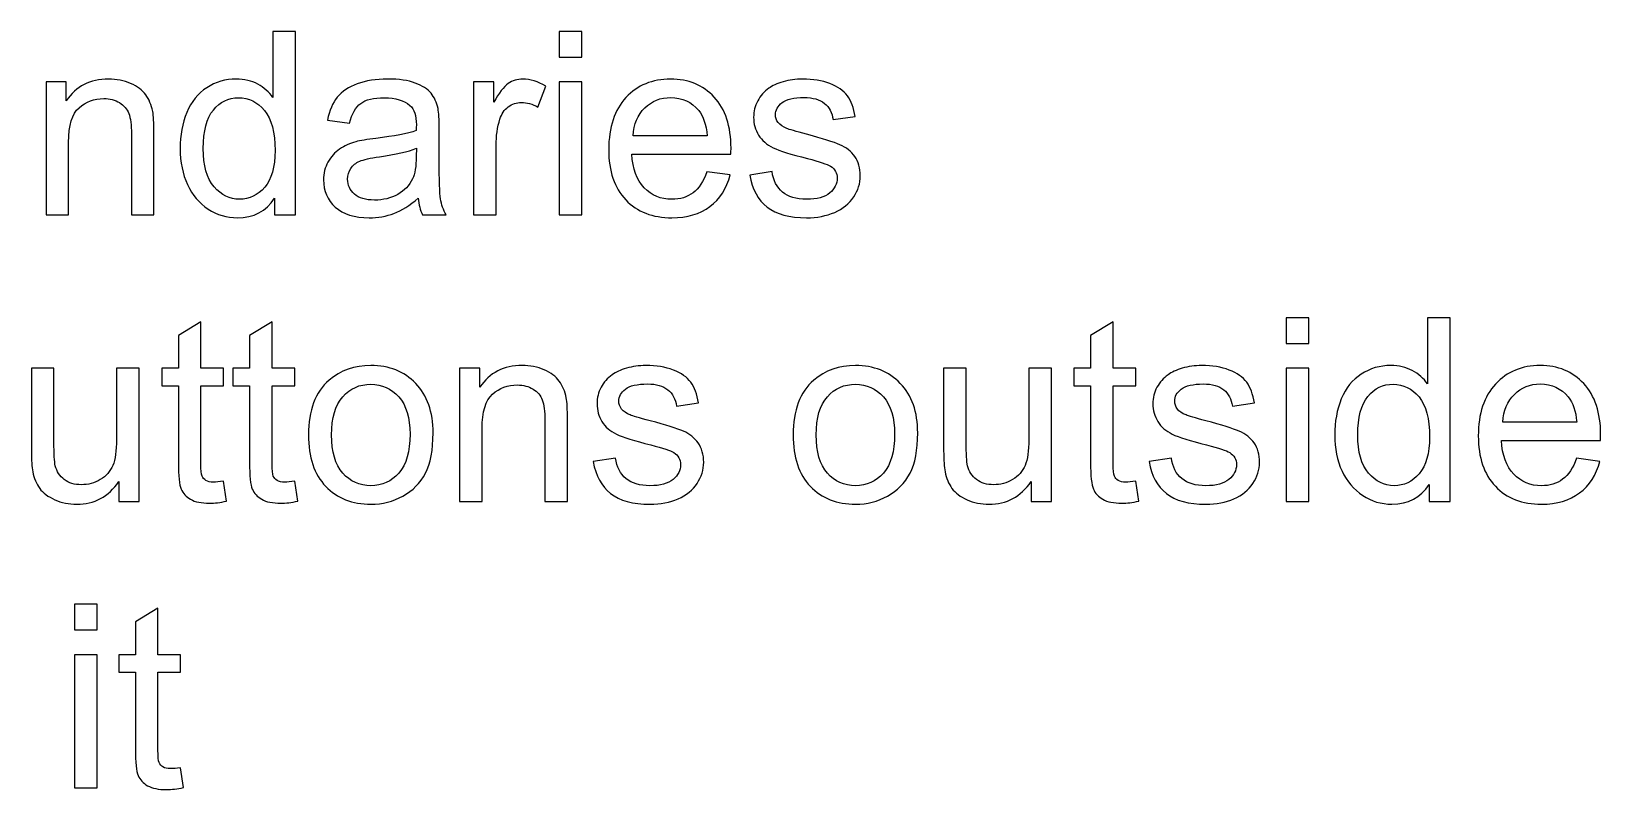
# Model space of a CAD drawing. Header units: millimetres. Extents: x 161 to 1941, y -2211 to 166.
# Drawn here: x 768 to 923.4, y -996.6 to -921.5 of the extents above; entities that cross this region are included whole.
import ezdxf

# ---------------------------------------------------------------- set-up
doc = ezdxf.new("R2010")
doc.units = ezdxf.units.MM
doc.header["$MEASUREMENT"] = 0
doc.layers.add('Layer 1', color=7, linetype='Continuous')

msp = doc.modelspace()

# ---------------------------------------------------------------- linework, layer by layer
at = {"layer": 'Layer 1', "color": 250}
for points, knots in [([(792.0426, -939.7092), (792.0426, -939.7092), (792.0426, -938.037), (792.0426, -938.037), (791.2086, -939.3367), (789.981, -939.9886), (788.3596, -939.9886), (787.3097, -939.9886), (786.3445, -939.7007), (785.4682, -939.1208), (784.5877, -938.545), (783.9061, -937.7365), (783.4193, -936.7035), (782.9367, -935.6664), (782.6954, -934.4768), (782.6954, -933.1306), (782.6954, -931.8183), (782.9155, -930.6287), (783.3516, -929.5577), (783.7918, -928.4909), (784.448, -927.6696), (785.3243, -927.1023), (786.1964, -926.5308), (787.1785, -926.2472), (788.258, -926.2472), (789.0539, -926.2472), (789.7608, -926.4165), (790.3789, -926.751), (790.997, -927.0854), (791.5007, -927.5257), (791.8902, -928.0633), (791.8902, -928.0633), (791.8902, -921.5228), (791.8902, -921.5228), (791.8902, -921.5228), (794.1254, -921.5228), (794.1254, -921.5228), (794.1254, -921.5228), (794.1254, -939.7092), (794.1254, -939.7092), (794.1254, -939.7092), (792.0426, -939.7092), (792.0426, -939.7092)], [0, 0, 0, 0, 0.07142857, 0.07142857, 0.07142857, 0.14285714, 0.14285714, 0.14285714, 0.21428571, 0.21428571, 0.21428571, 0.28571429, 0.28571429, 0.28571429, 0.35714286, 0.35714286, 0.35714286, 0.42857143, 0.42857143, 0.42857143, 0.5, 0.5, 0.5, 0.57142857, 0.57142857, 0.57142857, 0.64285714, 0.64285714, 0.64285714, 0.71428571, 0.71428571, 0.71428571, 0.78571429, 0.78571429, 0.78571429, 0.85714286, 0.85714286, 0.85714286, 0.92857143, 0.92857143, 0.92857143, 1, 1, 1, 1]), ([(820.245, -924.0628), (820.245, -924.0628), (820.245, -921.5228), (820.245, -921.5228), (820.245, -921.5228), (822.4802, -921.5228), (822.4802, -921.5228), (822.4802, -921.5228), (822.4802, -924.0628), (822.4802, -924.0628), (822.4802, -924.0628), (820.245, -924.0628), (820.245, -924.0628)], [0, 0, 0, 0, 0.25, 0.25, 0.25, 0.5, 0.5, 0.5, 0.75, 0.75, 0.75, 1, 1, 1, 1]), ([(769.407, -939.7092), (769.407, -939.7092), (769.407, -926.5266), (769.407, -926.5266), (769.407, -926.5266), (771.4136, -926.5266), (771.4136, -926.5266), (771.4136, -926.5266), (771.4136, -928.3977), (771.4136, -928.3977), (772.3788, -926.9626), (773.7758, -926.2472), (775.6004, -926.2472), (776.3962, -926.2472), (777.1244, -926.3911), (777.789, -926.6748), (778.4536, -926.9584), (778.9532, -927.3352), (779.2834, -927.7966), (779.6136, -928.258), (779.8464, -928.8084), (779.9776, -929.4434), (780.0581, -929.8582), (780.1004, -930.5821), (780.1004, -931.6151), (780.1004, -931.6151), (780.1004, -939.7092), (780.1004, -939.7092), (780.1004, -939.7092), (777.8652, -939.7092), (777.8652, -939.7092), (777.8652, -939.7092), (777.8652, -931.6997), (777.8652, -931.6997), (777.8652, -930.7896), (777.7805, -930.108), (777.607, -929.6593), (777.4334, -929.2105), (777.1244, -928.8507), (776.6841, -928.5798), (776.2438, -928.3131), (775.7231, -928.1776), (775.1305, -928.1776), (774.1822, -928.1776), (773.3652, -928.4782), (772.6751, -929.0835), (771.9851, -929.6847), (771.6422, -930.8319), (771.6422, -932.5168), (771.6422, -932.5168), (771.6422, -939.7092), (771.6422, -939.7092), (771.6422, -939.7092), (769.407, -939.7092), (769.407, -939.7092)], [0, 0, 0, 0, 0.05555556, 0.05555556, 0.05555556, 0.11111111, 0.11111111, 0.11111111, 0.16666667, 0.16666667, 0.16666667, 0.22222222, 0.22222222, 0.22222222, 0.27777778, 0.27777778, 0.27777778, 0.33333333, 0.33333333, 0.33333333, 0.38888889, 0.38888889, 0.38888889, 0.44444444, 0.44444444, 0.44444444, 0.5, 0.5, 0.5, 0.55555556, 0.55555556, 0.55555556, 0.61111111, 0.61111111, 0.61111111, 0.66666667, 0.66666667, 0.66666667, 0.72222222, 0.72222222, 0.72222222, 0.77777778, 0.77777778, 0.77777778, 0.83333333, 0.83333333, 0.83333333, 0.88888889, 0.88888889, 0.88888889, 0.94444444, 0.94444444, 0.94444444, 1, 1, 1, 1]), ([(806.2708, -938.0582), (805.4411, -938.7652), (804.641, -939.2605), (803.8747, -939.5526), (803.1085, -939.8447), (802.2872, -939.9886), (801.4067, -939.9886), (799.9589, -939.9886), (798.8455, -939.6372), (798.0666, -938.9303), (797.2877, -938.2275), (796.8982, -937.3258), (796.8982, -936.2294), (796.8982, -935.5859), (797.0464, -934.9975), (797.3385, -934.4641), (797.6348, -933.9307), (798.02, -933.5074), (798.4942, -933.1856), (798.9725, -932.8639), (799.5059, -932.6184), (800.1028, -932.4533), (800.5431, -932.339), (801.2077, -932.2289), (802.0925, -932.1188), (803.8959, -931.9072), (805.2294, -931.6489), (806.0803, -931.3526), (806.0888, -931.0478), (806.093, -930.8531), (806.093, -930.7726), (806.093, -929.8667), (805.8813, -929.2275), (805.458, -928.8549), (804.8865, -928.3512), (804.0356, -928.1014), (802.9095, -928.1014), (801.8554, -928.1014), (801.0765, -928.2877), (800.577, -928.656), (800.0732, -929.0243), (799.7049, -929.6762), (799.4636, -930.616), (799.4636, -930.616), (797.2792, -930.3112), (797.2792, -930.3112), (797.4782, -929.3756), (797.8041, -928.6179), (798.2613, -928.0421), (798.7185, -927.4664), (799.3789, -927.0261), (800.2425, -926.7129), (801.1019, -926.4038), (802.1052, -926.2472), (803.2397, -926.2472), (804.3658, -926.2472), (805.2844, -926.3784), (805.9914, -926.6451), (806.6941, -926.9118), (807.2148, -927.242), (807.545, -927.6442), (807.8752, -928.0464), (808.1081, -928.5544), (808.2435, -929.1682), (808.3155, -929.5492), (808.3536, -930.235), (808.3536, -931.2214), (808.3536, -931.2214), (808.3536, -934.1847), (808.3536, -934.1847), (808.3536, -936.2548), (808.4002, -937.5629), (808.4933, -938.1175), (808.5822, -938.672), (808.7685, -939.2012), (809.0394, -939.7092), (809.0394, -939.7092), (806.7026, -939.7092), (806.7026, -939.7092), (806.4782, -939.2393), (806.3343, -938.689), (806.2708, -938.0582)], [0, 0, 0, 0, 0.03703704, 0.03703704, 0.03703704, 0.07407407, 0.07407407, 0.07407407, 0.11111111, 0.11111111, 0.11111111, 0.14814815, 0.14814815, 0.14814815, 0.18518519, 0.18518519, 0.18518519, 0.22222222, 0.22222222, 0.22222222, 0.25925926, 0.25925926, 0.25925926, 0.2962963, 0.2962963, 0.2962963, 0.33333333, 0.33333333, 0.33333333, 0.37037037, 0.37037037, 0.37037037, 0.40740741, 0.40740741, 0.40740741, 0.44444444, 0.44444444, 0.44444444, 0.48148148, 0.48148148, 0.48148148, 0.51851852, 0.51851852, 0.51851852, 0.55555556, 0.55555556, 0.55555556, 0.59259259, 0.59259259, 0.59259259, 0.62962963, 0.62962963, 0.62962963, 0.66666667, 0.66666667, 0.66666667, 0.7037037, 0.7037037, 0.7037037, 0.74074074, 0.74074074, 0.74074074, 0.77777778, 0.77777778, 0.77777778, 0.81481481, 0.81481481, 0.81481481, 0.85185185, 0.85185185, 0.85185185, 0.88888889, 0.88888889, 0.88888889, 0.92592593, 0.92592593, 0.92592593, 0.96296296, 0.96296296, 0.96296296, 1, 1, 1, 1]), ([(811.7614, -939.7092), (811.7614, -939.7092), (811.7614, -926.5266), (811.7614, -926.5266), (811.7614, -926.5266), (813.768, -926.5266), (813.768, -926.5266), (813.768, -926.5266), (813.768, -928.5459), (813.768, -928.5459), (814.2802, -927.6103), (814.7544, -926.9923), (815.1904, -926.6959), (815.6264, -926.3954), (816.1048, -926.2472), (816.6255, -926.2472), (817.379, -926.2472), (818.1453, -926.4843), (818.9242, -926.9542), (818.9242, -926.9542), (818.1283, -929.0158), (818.1283, -929.0158), (817.5865, -928.711), (817.0446, -928.5586), (816.5027, -928.5586), (816.0159, -928.5586), (815.5799, -928.7068), (815.1946, -928.9989), (814.8094, -929.291), (814.5342, -929.6974), (814.3691, -930.2181), (814.1194, -931.0097), (813.9966, -931.8775), (813.9966, -932.8216), (813.9966, -932.8216), (813.9966, -939.7092), (813.9966, -939.7092), (813.9966, -939.7092), (811.7614, -939.7092), (811.7614, -939.7092)], [0, 0, 0, 0, 0.07692308, 0.07692308, 0.07692308, 0.15384615, 0.15384615, 0.15384615, 0.23076923, 0.23076923, 0.23076923, 0.30769231, 0.30769231, 0.30769231, 0.38461538, 0.38461538, 0.38461538, 0.46153846, 0.46153846, 0.46153846, 0.53846154, 0.53846154, 0.53846154, 0.61538462, 0.61538462, 0.61538462, 0.69230769, 0.69230769, 0.69230769, 0.76923077, 0.76923077, 0.76923077, 0.84615385, 0.84615385, 0.84615385, 0.92307692, 0.92307692, 0.92307692, 1, 1, 1, 1]), ([(820.245, -939.7092), (820.245, -939.7092), (820.245, -926.5266), (820.245, -926.5266), (820.245, -926.5266), (822.4802, -926.5266), (822.4802, -926.5266), (822.4802, -926.5266), (822.4802, -939.7092), (822.4802, -939.7092), (822.4802, -939.7092), (820.245, -939.7092), (820.245, -939.7092)], [0, 0, 0, 0, 0.25, 0.25, 0.25, 0.5, 0.5, 0.5, 0.75, 0.75, 0.75, 1, 1, 1, 1]), ([(834.8796, -935.442), (834.8796, -935.442), (837.191, -935.7468), (837.191, -935.7468), (836.8312, -937.0888), (836.1581, -938.1344), (835.1759, -938.8752), (834.1938, -939.6161), (832.9407, -939.9886), (831.4125, -939.9886), (829.4906, -939.9886), (827.9666, -939.3959), (826.8405, -938.2106), (825.7144, -937.0295), (825.1514, -935.3658), (825.1514, -933.228), (825.1514, -931.0182), (825.7187, -929.2994), (826.8574, -928.0802), (827.9962, -926.8568), (829.4736, -926.2472), (831.2897, -926.2472), (833.0466, -926.2472), (834.4817, -926.8441), (835.595, -928.0421), (836.7084, -929.2402), (837.2672, -930.925), (837.2672, -933.0967), (837.2672, -933.228), (837.263, -933.4269), (837.2545, -933.6894), (837.2545, -933.6894), (827.4374, -933.6894), (827.4374, -933.6894), (827.5221, -935.133), (827.9285, -936.2421), (828.6651, -937.0083), (829.3974, -937.7746), (830.3161, -938.1598), (831.4125, -938.1598), (832.2295, -938.1598), (832.928, -937.9439), (833.5038, -937.5121), (834.0837, -937.0803), (834.5409, -936.3903), (834.8796, -935.442)], [0, 0, 0, 0, 0.06666667, 0.06666667, 0.06666667, 0.13333333, 0.13333333, 0.13333333, 0.2, 0.2, 0.2, 0.26666667, 0.26666667, 0.26666667, 0.33333333, 0.33333333, 0.33333333, 0.4, 0.4, 0.4, 0.46666667, 0.46666667, 0.46666667, 0.53333333, 0.53333333, 0.53333333, 0.6, 0.6, 0.6, 0.66666667, 0.66666667, 0.66666667, 0.73333333, 0.73333333, 0.73333333, 0.8, 0.8, 0.8, 0.86666667, 0.86666667, 0.86666667, 0.93333333, 0.93333333, 0.93333333, 1, 1, 1, 1]), ([(839.1256, -935.7722), (839.1256, -935.7722), (841.3354, -935.4166), (841.3354, -935.4166), (841.4582, -936.3014), (841.8053, -936.9787), (842.3726, -937.4528), (842.9398, -937.9227), (843.7357, -938.1598), (844.7517, -938.1598), (845.7804, -938.1598), (846.5424, -937.9524), (847.0419, -937.5333), (847.5372, -937.1184), (847.787, -936.6273), (847.787, -936.0643), (847.787, -935.5605), (847.5626, -935.1626), (847.1181, -934.8747), (846.8049, -934.6758), (846.0429, -934.426), (844.8321, -934.117), (843.1981, -933.7063), (842.0678, -933.3507), (841.4328, -933.0502), (840.802, -932.7454), (840.3236, -932.3305), (839.9977, -931.7971), (839.6717, -931.2679), (839.5066, -930.6795), (839.5066, -930.036), (839.5066, -929.4476), (839.6421, -928.9057), (839.9088, -928.4062), (840.1797, -927.9067), (840.5438, -927.4918), (841.0052, -927.1616), (841.3523, -926.9076), (841.8265, -926.6917), (842.4234, -926.5139), (843.0245, -926.3361), (843.6637, -926.2472), (844.3495, -926.2472), (845.3825, -926.2472), (846.2884, -926.3954), (847.0673, -926.6959), (847.8505, -926.9923), (848.4262, -927.3987), (848.7988, -927.9067), (849.1671, -928.4189), (849.4253, -929.1005), (849.565, -929.9556), (849.565, -929.9556), (847.3806, -930.2604), (847.3806, -930.2604), (847.2832, -929.5746), (846.9954, -929.037), (846.5212, -928.6517), (846.0471, -928.2665), (845.3782, -928.076), (844.5104, -928.076), (843.4902, -928.076), (842.7578, -928.2453), (842.3218, -928.584), (841.8857, -928.9227), (841.6656, -929.3206), (841.6656, -929.7736), (841.6656, -930.0614), (841.7545, -930.3239), (841.9365, -930.5567), (842.1186, -930.7938), (842.4022, -930.9928), (842.7917, -931.1494), (843.016, -931.2341), (843.668, -931.4246), (844.7602, -931.7209), (846.335, -932.14), (847.4356, -932.4871), (848.0622, -932.7538), (848.6887, -933.0205), (849.1798, -933.4142), (849.5354, -933.9222), (849.8952, -934.4345), (850.073, -935.0695), (850.073, -935.8315), (850.073, -936.5723), (849.8571, -937.2708), (849.4211, -937.927), (848.985, -938.5831), (848.3585, -939.0911), (847.5415, -939.451), (846.7202, -939.8108), (845.7931, -939.9886), (844.7602, -939.9886), (843.0499, -939.9886), (841.7418, -939.633), (840.8443, -938.926), (839.9469, -938.2148), (839.3754, -937.165), (839.1256, -935.7722)], [0, 0, 0, 0, 0.03030303, 0.03030303, 0.03030303, 0.06060606, 0.06060606, 0.06060606, 0.09090909, 0.09090909, 0.09090909, 0.12121212, 0.12121212, 0.12121212, 0.15151515, 0.15151515, 0.15151515, 0.18181818, 0.18181818, 0.18181818, 0.21212121, 0.21212121, 0.21212121, 0.24242424, 0.24242424, 0.24242424, 0.27272727, 0.27272727, 0.27272727, 0.3030303, 0.3030303, 0.3030303, 0.33333333, 0.33333333, 0.33333333, 0.36363636, 0.36363636, 0.36363636, 0.39393939, 0.39393939, 0.39393939, 0.42424242, 0.42424242, 0.42424242, 0.45454545, 0.45454545, 0.45454545, 0.48484848, 0.48484848, 0.48484848, 0.51515152, 0.51515152, 0.51515152, 0.54545455, 0.54545455, 0.54545455, 0.57575758, 0.57575758, 0.57575758, 0.60606061, 0.60606061, 0.60606061, 0.63636364, 0.63636364, 0.63636364, 0.66666667, 0.66666667, 0.66666667, 0.6969697, 0.6969697, 0.6969697, 0.72727273, 0.72727273, 0.72727273, 0.75757576, 0.75757576, 0.75757576, 0.78787879, 0.78787879, 0.78787879, 0.81818182, 0.81818182, 0.81818182, 0.84848485, 0.84848485, 0.84848485, 0.87878788, 0.87878788, 0.87878788, 0.90909091, 0.90909091, 0.90909091, 0.93939394, 0.93939394, 0.93939394, 0.96969697, 0.96969697, 0.96969697, 1, 1, 1, 1]), ([(827.5644, -931.8606), (827.5644, -931.8606), (834.905, -931.8606), (834.905, -931.8606), (834.8076, -930.7515), (834.524, -929.9217), (834.0626, -929.3672), (833.3556, -928.5078), (832.4327, -928.076), (831.3024, -928.076), (830.278, -928.076), (829.4186, -928.4189), (828.7201, -929.1047), (828.0258, -929.7905), (827.6406, -930.7091), (827.5644, -931.8606)], [0, 0, 0, 0, 0.2, 0.2, 0.2, 0.4, 0.4, 0.4, 0.6, 0.6, 0.6, 0.8, 0.8, 0.8, 1, 1, 1, 1]), ([(784.9814, -933.1348), (784.9814, -934.8197), (785.337, -936.077), (786.0524, -936.911), (786.7636, -937.7449), (787.6061, -938.1598), (788.5755, -938.1598), (789.5534, -938.1598), (790.3831, -937.7619), (791.0689, -936.966), (791.7505, -936.1701), (792.0934, -934.9552), (792.0934, -933.3211), (792.0934, -931.5262), (791.7463, -930.2054), (791.0478, -929.3629), (790.3535, -928.5205), (789.4941, -928.1014), (788.4739, -928.1014), (787.4791, -928.1014), (786.6493, -928.5036), (785.9805, -929.3121), (785.3158, -930.1207), (784.9814, -931.3949), (784.9814, -933.1348)], [0, 0, 0, 0, 0.125, 0.125, 0.125, 0.25, 0.25, 0.25, 0.375, 0.375, 0.375, 0.5, 0.5, 0.5, 0.625, 0.625, 0.625, 0.75, 0.75, 0.75, 0.875, 0.875, 0.875, 1, 1, 1, 1]), ([(806.093, -933.1052), (805.2802, -933.4354), (804.061, -933.7148), (802.4354, -933.9434), (801.5125, -934.0746), (800.8606, -934.2228), (800.4796, -934.3879), (800.0986, -934.553), (799.8065, -934.7943), (799.5991, -935.1076), (799.3916, -935.4251), (799.2858, -935.7764), (799.2858, -936.1659), (799.2858, -936.7543), (799.5102, -937.2496), (799.9631, -937.6433), (800.4161, -938.037), (801.0765, -938.236), (801.9443, -938.236), (802.8037, -938.236), (803.5699, -938.0497), (804.243, -937.673), (804.9119, -937.3004), (805.4072, -936.7882), (805.7205, -936.1405), (805.9618, -935.6367), (806.0803, -934.8959), (806.0803, -933.918), (806.0803, -933.918), (806.093, -933.1052), (806.093, -933.1052)], [0, 0, 0, 0, 0.1, 0.1, 0.1, 0.2, 0.2, 0.2, 0.3, 0.3, 0.3, 0.4, 0.4, 0.4, 0.5, 0.5, 0.5, 0.6, 0.6, 0.6, 0.7, 0.7, 0.7, 0.8, 0.8, 0.8, 0.9, 0.9, 0.9, 1, 1, 1, 1]), ([(786.9838, -966.0914), (786.9838, -966.0914), (787.2886, -968.0641), (787.2886, -968.0641), (786.6621, -968.1954), (786.099, -968.2631), (785.608, -968.2631), (784.7994, -968.2631), (784.1729, -968.1361), (783.7241, -967.8779), (783.2796, -967.6196), (782.9664, -967.2852), (782.7843, -966.8661), (782.6023, -966.447), (782.5134, -965.5665), (782.5134, -964.2245), (782.5134, -964.2245), (782.5134, -956.6299), (782.5134, -956.6299), (782.5134, -956.6299), (780.8624, -956.6299), (780.8624, -956.6299), (780.8624, -956.6299), (780.8624, -954.9027), (780.8624, -954.9027), (780.8624, -954.9027), (782.5134, -954.9027), (782.5134, -954.9027), (782.5134, -954.9027), (782.5134, -951.643), (782.5134, -951.643), (782.5134, -951.643), (784.7486, -950.3011), (784.7486, -950.3011), (784.7486, -950.3011), (784.7486, -954.9027), (784.7486, -954.9027), (784.7486, -954.9027), (786.9838, -954.9027), (786.9838, -954.9027), (786.9838, -954.9027), (786.9838, -956.6299), (786.9838, -956.6299), (786.9838, -956.6299), (784.7486, -956.6299), (784.7486, -956.6299), (784.7486, -956.6299), (784.7486, -964.3515), (784.7486, -964.3515), (784.7486, -964.9907), (784.7867, -965.4014), (784.8671, -965.5834), (784.9433, -965.7654), (785.0703, -965.9094), (785.2481, -966.0194), (785.4259, -966.1253), (785.6799, -966.1803), (786.0101, -966.1803), (786.2557, -966.1803), (786.5816, -966.1507), (786.9838, -966.0914)], [0, 0, 0, 0, 0.05, 0.05, 0.05, 0.1, 0.1, 0.1, 0.15, 0.15, 0.15, 0.2, 0.2, 0.2, 0.25, 0.25, 0.25, 0.3, 0.3, 0.3, 0.35, 0.35, 0.35, 0.4, 0.4, 0.4, 0.45, 0.45, 0.45, 0.5, 0.5, 0.5, 0.55, 0.55, 0.55, 0.6, 0.6, 0.6, 0.65, 0.65, 0.65, 0.7, 0.7, 0.7, 0.75, 0.75, 0.75, 0.8, 0.8, 0.8, 0.85, 0.85, 0.85, 0.9, 0.9, 0.9, 0.95, 0.95, 0.95, 1, 1, 1, 1]), ([(794.0408, -966.0914), (794.0408, -966.0914), (794.3456, -968.0641), (794.3456, -968.0641), (793.7191, -968.1954), (793.156, -968.2631), (792.665, -968.2631), (791.8564, -968.2631), (791.2299, -968.1361), (790.7811, -967.8779), (790.3366, -967.6196), (790.0234, -967.2852), (789.8413, -966.8661), (789.6593, -966.447), (789.5704, -965.5665), (789.5704, -964.2245), (789.5704, -964.2245), (789.5704, -956.6299), (789.5704, -956.6299), (789.5704, -956.6299), (787.9194, -956.6299), (787.9194, -956.6299), (787.9194, -956.6299), (787.9194, -954.9027), (787.9194, -954.9027), (787.9194, -954.9027), (789.5704, -954.9027), (789.5704, -954.9027), (789.5704, -954.9027), (789.5704, -951.643), (789.5704, -951.643), (789.5704, -951.643), (791.8056, -950.3011), (791.8056, -950.3011), (791.8056, -950.3011), (791.8056, -954.9027), (791.8056, -954.9027), (791.8056, -954.9027), (794.0408, -954.9027), (794.0408, -954.9027), (794.0408, -954.9027), (794.0408, -956.6299), (794.0408, -956.6299), (794.0408, -956.6299), (791.8056, -956.6299), (791.8056, -956.6299), (791.8056, -956.6299), (791.8056, -964.3515), (791.8056, -964.3515), (791.8056, -964.9907), (791.8437, -965.4014), (791.9241, -965.5834), (792.0003, -965.7654), (792.1273, -965.9094), (792.3051, -966.0194), (792.4829, -966.1253), (792.7369, -966.1803), (793.0671, -966.1803), (793.3127, -966.1803), (793.6386, -966.1507), (794.0408, -966.0914)], [0, 0, 0, 0, 0.05, 0.05, 0.05, 0.1, 0.1, 0.1, 0.15, 0.15, 0.15, 0.2, 0.2, 0.2, 0.25, 0.25, 0.25, 0.3, 0.3, 0.3, 0.35, 0.35, 0.35, 0.4, 0.4, 0.4, 0.45, 0.45, 0.45, 0.5, 0.5, 0.5, 0.55, 0.55, 0.55, 0.6, 0.6, 0.6, 0.65, 0.65, 0.65, 0.7, 0.7, 0.7, 0.75, 0.75, 0.75, 0.8, 0.8, 0.8, 0.85, 0.85, 0.85, 0.9, 0.9, 0.9, 0.95, 0.95, 0.95, 1, 1, 1, 1]), ([(877.3612, -966.0914), (877.3612, -966.0914), (877.666, -968.0641), (877.666, -968.0641), (877.0395, -968.1954), (876.4764, -968.2631), (875.9854, -968.2631), (875.1768, -968.2631), (874.5503, -968.1361), (874.1015, -967.8779), (873.657, -967.6196), (873.3438, -967.2852), (873.1617, -966.8661), (872.9797, -966.447), (872.8908, -965.5665), (872.8908, -964.2245), (872.8908, -964.2245), (872.8908, -956.6299), (872.8908, -956.6299), (872.8908, -956.6299), (871.2398, -956.6299), (871.2398, -956.6299), (871.2398, -956.6299), (871.2398, -954.9027), (871.2398, -954.9027), (871.2398, -954.9027), (872.8908, -954.9027), (872.8908, -954.9027), (872.8908, -954.9027), (872.8908, -951.643), (872.8908, -951.643), (872.8908, -951.643), (875.126, -950.3011), (875.126, -950.3011), (875.126, -950.3011), (875.126, -954.9027), (875.126, -954.9027), (875.126, -954.9027), (877.3612, -954.9027), (877.3612, -954.9027), (877.3612, -954.9027), (877.3612, -956.6299), (877.3612, -956.6299), (877.3612, -956.6299), (875.126, -956.6299), (875.126, -956.6299), (875.126, -956.6299), (875.126, -964.3515), (875.126, -964.3515), (875.126, -964.9907), (875.1641, -965.4014), (875.2445, -965.5834), (875.3207, -965.7654), (875.4477, -965.9094), (875.6255, -966.0194), (875.8033, -966.1253), (876.0573, -966.1803), (876.3875, -966.1803), (876.6331, -966.1803), (876.959, -966.1507), (877.3612, -966.0914)], [0, 0, 0, 0, 0.05, 0.05, 0.05, 0.1, 0.1, 0.1, 0.15, 0.15, 0.15, 0.2, 0.2, 0.2, 0.25, 0.25, 0.25, 0.3, 0.3, 0.3, 0.35, 0.35, 0.35, 0.4, 0.4, 0.4, 0.45, 0.45, 0.45, 0.5, 0.5, 0.5, 0.55, 0.55, 0.55, 0.6, 0.6, 0.6, 0.65, 0.65, 0.65, 0.7, 0.7, 0.7, 0.75, 0.75, 0.75, 0.8, 0.8, 0.8, 0.85, 0.85, 0.85, 0.9, 0.9, 0.9, 0.95, 0.95, 0.95, 1, 1, 1, 1]), ([(892.2668, -952.4389), (892.2668, -952.4389), (892.2668, -949.8989), (892.2668, -949.8989), (892.2668, -949.8989), (894.502, -949.8989), (894.502, -949.8989), (894.502, -949.8989), (894.502, -952.4389), (894.502, -952.4389), (894.502, -952.4389), (892.2668, -952.4389), (892.2668, -952.4389)], [0, 0, 0, 0, 0.25, 0.25, 0.25, 0.5, 0.5, 0.5, 0.75, 0.75, 0.75, 1, 1, 1, 1]), ([(906.4188, -968.0853), (906.4188, -968.0853), (906.4188, -966.4131), (906.4188, -966.4131), (905.5848, -967.7128), (904.3572, -968.3647), (902.7358, -968.3647), (901.6859, -968.3647), (900.7207, -968.0768), (899.8444, -967.4969), (898.9639, -966.9211), (898.2823, -966.1126), (897.7955, -965.0796), (897.3129, -964.0425), (897.0716, -962.8529), (897.0716, -961.5067), (897.0716, -960.1944), (897.2917, -959.0048), (897.7278, -957.9338), (898.168, -956.867), (898.8242, -956.0457), (899.7005, -955.4784), (900.5726, -954.9069), (901.5547, -954.6233), (902.6342, -954.6233), (903.4301, -954.6233), (904.137, -954.7926), (904.7551, -955.1271), (905.3732, -955.4615), (905.8769, -955.9018), (906.2664, -956.4394), (906.2664, -956.4394), (906.2664, -949.8989), (906.2664, -949.8989), (906.2664, -949.8989), (908.5016, -949.8989), (908.5016, -949.8989), (908.5016, -949.8989), (908.5016, -968.0853), (908.5016, -968.0853), (908.5016, -968.0853), (906.4188, -968.0853), (906.4188, -968.0853)], [0, 0, 0, 0, 0.07142857, 0.07142857, 0.07142857, 0.14285714, 0.14285714, 0.14285714, 0.21428571, 0.21428571, 0.21428571, 0.28571429, 0.28571429, 0.28571429, 0.35714286, 0.35714286, 0.35714286, 0.42857143, 0.42857143, 0.42857143, 0.5, 0.5, 0.5, 0.57142857, 0.57142857, 0.57142857, 0.64285714, 0.64285714, 0.64285714, 0.71428571, 0.71428571, 0.71428571, 0.78571429, 0.78571429, 0.78571429, 0.85714286, 0.85714286, 0.85714286, 0.92857143, 0.92857143, 0.92857143, 1, 1, 1, 1]), ([(776.6164, -968.0853), (776.6164, -968.0853), (776.6164, -966.1253), (776.6164, -966.1253), (775.5919, -967.6196), (774.2034, -968.3647), (772.4466, -968.3647), (771.6719, -968.3647), (770.948, -968.2165), (770.2749, -967.9202), (769.6018, -967.6196), (769.1022, -967.2471), (768.7763, -966.7984), (768.4503, -966.3454), (768.2217, -965.7951), (768.0905, -965.1431), (768.0016, -964.7029), (767.955, -964.0086), (767.955, -963.0603), (767.955, -963.0603), (767.955, -954.9027), (767.955, -954.9027), (767.955, -954.9027), (770.1902, -954.9027), (770.1902, -954.9027), (770.1902, -954.9027), (770.1902, -962.1967), (770.1902, -962.1967), (770.1902, -963.3609), (770.2368, -964.1483), (770.3257, -964.5505), (770.4654, -965.1389), (770.7617, -965.5961), (771.2189, -965.9305), (771.6719, -966.265), (772.2307, -966.4343), (772.8995, -966.4343), (773.5684, -966.4343), (774.1949, -966.265), (774.7791, -965.9221), (775.3633, -965.5792), (775.7782, -965.1093), (776.0237, -964.5208), (776.265, -963.9324), (776.3878, -963.073), (776.3878, -961.9512), (776.3878, -961.9512), (776.3878, -954.9027), (776.3878, -954.9027), (776.3878, -954.9027), (778.623, -954.9027), (778.623, -954.9027), (778.623, -954.9027), (778.623, -968.0853), (778.623, -968.0853), (778.623, -968.0853), (776.6164, -968.0853), (776.6164, -968.0853)], [0, 0, 0, 0, 0.05263158, 0.05263158, 0.05263158, 0.10526316, 0.10526316, 0.10526316, 0.15789474, 0.15789474, 0.15789474, 0.21052632, 0.21052632, 0.21052632, 0.26315789, 0.26315789, 0.26315789, 0.31578947, 0.31578947, 0.31578947, 0.36842105, 0.36842105, 0.36842105, 0.42105263, 0.42105263, 0.42105263, 0.47368421, 0.47368421, 0.47368421, 0.52631579, 0.52631579, 0.52631579, 0.57894737, 0.57894737, 0.57894737, 0.63157895, 0.63157895, 0.63157895, 0.68421053, 0.68421053, 0.68421053, 0.73684211, 0.73684211, 0.73684211, 0.78947368, 0.78947368, 0.78947368, 0.84210526, 0.84210526, 0.84210526, 0.89473684, 0.89473684, 0.89473684, 0.94736842, 0.94736842, 0.94736842, 1, 1, 1, 1]), ([(795.4082, -961.494), (795.4082, -959.0598), (796.0855, -957.2564), (797.4444, -956.0838), (798.5747, -955.1101), (799.959, -954.6233), (801.5889, -954.6233), (803.3965, -954.6233), (804.8782, -955.216), (806.0296, -956.4013), (807.1769, -957.5824), (807.7526, -959.2207), (807.7526, -961.3077), (807.7526, -963.0011), (807.4986, -964.3303), (806.9906, -965.2998), (806.4826, -966.2692), (805.7418, -967.0227), (804.7681, -967.5604), (803.7987, -968.098), (802.7361, -968.3647), (801.5889, -968.3647), (799.7431, -968.3647), (798.253, -967.7763), (797.1142, -966.5952), (795.9755, -965.4141), (795.4082, -963.7123), (795.4082, -961.494)], [0, 0, 0, 0, 0.11111111, 0.11111111, 0.11111111, 0.22222222, 0.22222222, 0.22222222, 0.33333333, 0.33333333, 0.33333333, 0.44444444, 0.44444444, 0.44444444, 0.55555556, 0.55555556, 0.55555556, 0.66666667, 0.66666667, 0.66666667, 0.77777778, 0.77777778, 0.77777778, 0.88888889, 0.88888889, 0.88888889, 1, 1, 1, 1]), ([(810.373, -968.0853), (810.373, -968.0853), (810.373, -954.9027), (810.373, -954.9027), (810.373, -954.9027), (812.3796, -954.9027), (812.3796, -954.9027), (812.3796, -954.9027), (812.3796, -956.7738), (812.3796, -956.7738), (813.3448, -955.3387), (814.7418, -954.6233), (816.5664, -954.6233), (817.3622, -954.6233), (818.0904, -954.7672), (818.755, -955.0509), (819.4196, -955.3345), (819.9192, -955.7113), (820.2494, -956.1727), (820.5796, -956.6341), (820.8124, -957.1845), (820.9436, -957.8195), (821.0241, -958.2343), (821.0664, -958.9582), (821.0664, -959.9912), (821.0664, -959.9912), (821.0664, -968.0853), (821.0664, -968.0853), (821.0664, -968.0853), (818.8312, -968.0853), (818.8312, -968.0853), (818.8312, -968.0853), (818.8312, -960.0758), (818.8312, -960.0758), (818.8312, -959.1657), (818.7465, -958.4841), (818.573, -958.0354), (818.3994, -957.5866), (818.0904, -957.2268), (817.6501, -956.9559), (817.2098, -956.6892), (816.6891, -956.5537), (816.0965, -956.5537), (815.1482, -956.5537), (814.3312, -956.8543), (813.6411, -957.4596), (812.9511, -958.0608), (812.6082, -959.208), (812.6082, -960.8929), (812.6082, -960.8929), (812.6082, -968.0853), (812.6082, -968.0853), (812.6082, -968.0853), (810.373, -968.0853), (810.373, -968.0853)], [0, 0, 0, 0, 0.05555556, 0.05555556, 0.05555556, 0.11111111, 0.11111111, 0.11111111, 0.16666667, 0.16666667, 0.16666667, 0.22222222, 0.22222222, 0.22222222, 0.27777778, 0.27777778, 0.27777778, 0.33333333, 0.33333333, 0.33333333, 0.38888889, 0.38888889, 0.38888889, 0.44444444, 0.44444444, 0.44444444, 0.5, 0.5, 0.5, 0.55555556, 0.55555556, 0.55555556, 0.61111111, 0.61111111, 0.61111111, 0.66666667, 0.66666667, 0.66666667, 0.72222222, 0.72222222, 0.72222222, 0.77777778, 0.77777778, 0.77777778, 0.83333333, 0.83333333, 0.83333333, 0.88888889, 0.88888889, 0.88888889, 0.94444444, 0.94444444, 0.94444444, 1, 1, 1, 1]), ([(823.6106, -964.1483), (823.6106, -964.1483), (825.8204, -963.7927), (825.8204, -963.7927), (825.9432, -964.6775), (826.2903, -965.3548), (826.8576, -965.8289), (827.4248, -966.2988), (828.2207, -966.5359), (829.2367, -966.5359), (830.2654, -966.5359), (831.0274, -966.3285), (831.5269, -965.9094), (832.0222, -965.4945), (832.272, -965.0034), (832.272, -964.4404), (832.272, -963.9366), (832.0476, -963.5387), (831.6031, -963.2508), (831.2899, -963.0519), (830.5279, -962.8021), (829.3171, -962.4931), (827.6831, -962.0824), (826.5528, -961.7268), (825.9178, -961.4263), (825.287, -961.1215), (824.8086, -960.7066), (824.4827, -960.1732), (824.1567, -959.644), (823.9916, -959.0556), (823.9916, -958.4121), (823.9916, -957.8237), (824.1271, -957.2818), (824.3938, -956.7823), (824.6647, -956.2828), (825.0288, -955.8679), (825.4902, -955.5377), (825.8373, -955.2837), (826.3115, -955.0678), (826.9084, -954.89), (827.5095, -954.7122), (828.1487, -954.6233), (828.8345, -954.6233), (829.8675, -954.6233), (830.7734, -954.7715), (831.5523, -955.072), (832.3355, -955.3684), (832.9112, -955.7748), (833.2838, -956.2828), (833.6521, -956.795), (833.9103, -957.4766), (834.05, -958.3317), (834.05, -958.3317), (831.8656, -958.6365), (831.8656, -958.6365), (831.7682, -957.9507), (831.4804, -957.4131), (831.0062, -957.0278), (830.5321, -956.6426), (829.8632, -956.4521), (828.9954, -956.4521), (827.9752, -956.4521), (827.2428, -956.6214), (826.8068, -956.9601), (826.3707, -957.2988), (826.1506, -957.6967), (826.1506, -958.1497), (826.1506, -958.4375), (826.2395, -958.7), (826.4215, -958.9328), (826.6036, -959.1699), (826.8872, -959.3689), (827.2767, -959.5255), (827.501, -959.6102), (828.153, -959.8007), (829.2452, -960.097), (830.82, -960.5161), (831.9206, -960.8632), (832.5472, -961.1299), (833.1737, -961.3966), (833.6648, -961.7903), (834.0204, -962.2983), (834.3802, -962.8106), (834.558, -963.4456), (834.558, -964.2076), (834.558, -964.9484), (834.3421, -965.6469), (833.9061, -966.3031), (833.47, -966.9592), (832.8435, -967.4672), (832.0265, -967.8271), (831.2052, -968.1869), (830.2781, -968.3647), (829.2452, -968.3647), (827.5349, -968.3647), (826.2268, -968.0091), (825.3293, -967.3021), (824.4319, -966.5909), (823.8604, -965.5411), (823.6106, -964.1483)], [0, 0, 0, 0, 0.03030303, 0.03030303, 0.03030303, 0.06060606, 0.06060606, 0.06060606, 0.09090909, 0.09090909, 0.09090909, 0.12121212, 0.12121212, 0.12121212, 0.15151515, 0.15151515, 0.15151515, 0.18181818, 0.18181818, 0.18181818, 0.21212121, 0.21212121, 0.21212121, 0.24242424, 0.24242424, 0.24242424, 0.27272727, 0.27272727, 0.27272727, 0.3030303, 0.3030303, 0.3030303, 0.33333333, 0.33333333, 0.33333333, 0.36363636, 0.36363636, 0.36363636, 0.39393939, 0.39393939, 0.39393939, 0.42424242, 0.42424242, 0.42424242, 0.45454545, 0.45454545, 0.45454545, 0.48484848, 0.48484848, 0.48484848, 0.51515152, 0.51515152, 0.51515152, 0.54545455, 0.54545455, 0.54545455, 0.57575758, 0.57575758, 0.57575758, 0.60606061, 0.60606061, 0.60606061, 0.63636364, 0.63636364, 0.63636364, 0.66666667, 0.66666667, 0.66666667, 0.6969697, 0.6969697, 0.6969697, 0.72727273, 0.72727273, 0.72727273, 0.75757576, 0.75757576, 0.75757576, 0.78787879, 0.78787879, 0.78787879, 0.81818182, 0.81818182, 0.81818182, 0.84848485, 0.84848485, 0.84848485, 0.87878788, 0.87878788, 0.87878788, 0.90909091, 0.90909091, 0.90909091, 0.93939394, 0.93939394, 0.93939394, 0.96969697, 0.96969697, 0.96969697, 1, 1, 1, 1]), ([(843.4184, -961.494), (843.4184, -959.0598), (844.0957, -957.2564), (845.4546, -956.0838), (846.5849, -955.1101), (847.9692, -954.6233), (849.5991, -954.6233), (851.4067, -954.6233), (852.8884, -955.216), (854.0398, -956.4013), (855.1871, -957.5824), (855.7628, -959.2207), (855.7628, -961.3077), (855.7628, -963.0011), (855.5088, -964.3303), (855.0008, -965.2998), (854.4928, -966.2692), (853.752, -967.0227), (852.7783, -967.5604), (851.8089, -968.098), (850.7463, -968.3647), (849.5991, -968.3647), (847.7533, -968.3647), (846.2632, -967.7763), (845.1244, -966.5952), (843.9857, -965.4141), (843.4184, -963.7123), (843.4184, -961.494)], [0, 0, 0, 0, 0.11111111, 0.11111111, 0.11111111, 0.22222222, 0.22222222, 0.22222222, 0.33333333, 0.33333333, 0.33333333, 0.44444444, 0.44444444, 0.44444444, 0.55555556, 0.55555556, 0.55555556, 0.66666667, 0.66666667, 0.66666667, 0.77777778, 0.77777778, 0.77777778, 0.88888889, 0.88888889, 0.88888889, 1, 1, 1, 1]), ([(866.9938, -968.0853), (866.9938, -968.0853), (866.9938, -966.1253), (866.9938, -966.1253), (865.9693, -967.6196), (864.5808, -968.3647), (862.824, -968.3647), (862.0493, -968.3647), (861.3254, -968.2165), (860.6523, -967.9202), (859.9792, -967.6196), (859.4796, -967.2471), (859.1537, -966.7984), (858.8277, -966.3454), (858.5991, -965.7951), (858.4679, -965.1431), (858.379, -964.7029), (858.3324, -964.0086), (858.3324, -963.0603), (858.3324, -963.0603), (858.3324, -954.9027), (858.3324, -954.9027), (858.3324, -954.9027), (860.5676, -954.9027), (860.5676, -954.9027), (860.5676, -954.9027), (860.5676, -962.1967), (860.5676, -962.1967), (860.5676, -963.3609), (860.6142, -964.1483), (860.7031, -964.5505), (860.8428, -965.1389), (861.1391, -965.5961), (861.5963, -965.9305), (862.0493, -966.265), (862.6081, -966.4343), (863.2769, -966.4343), (863.9458, -966.4343), (864.5723, -966.265), (865.1565, -965.9221), (865.7407, -965.5792), (866.1556, -965.1093), (866.4011, -964.5208), (866.6424, -963.9324), (866.7652, -963.073), (866.7652, -961.9512), (866.7652, -961.9512), (866.7652, -954.9027), (866.7652, -954.9027), (866.7652, -954.9027), (869.0004, -954.9027), (869.0004, -954.9027), (869.0004, -954.9027), (869.0004, -968.0853), (869.0004, -968.0853), (869.0004, -968.0853), (866.9938, -968.0853), (866.9938, -968.0853)], [0, 0, 0, 0, 0.05263158, 0.05263158, 0.05263158, 0.10526316, 0.10526316, 0.10526316, 0.15789474, 0.15789474, 0.15789474, 0.21052632, 0.21052632, 0.21052632, 0.26315789, 0.26315789, 0.26315789, 0.31578947, 0.31578947, 0.31578947, 0.36842105, 0.36842105, 0.36842105, 0.42105263, 0.42105263, 0.42105263, 0.47368421, 0.47368421, 0.47368421, 0.52631579, 0.52631579, 0.52631579, 0.57894737, 0.57894737, 0.57894737, 0.63157895, 0.63157895, 0.63157895, 0.68421053, 0.68421053, 0.68421053, 0.73684211, 0.73684211, 0.73684211, 0.78947368, 0.78947368, 0.78947368, 0.84210526, 0.84210526, 0.84210526, 0.89473684, 0.89473684, 0.89473684, 0.94736842, 0.94736842, 0.94736842, 1, 1, 1, 1]), ([(878.6778, -964.1483), (878.6778, -964.1483), (880.8876, -963.7927), (880.8876, -963.7927), (881.0104, -964.6775), (881.3575, -965.3548), (881.9248, -965.8289), (882.492, -966.2988), (883.2879, -966.5359), (884.3039, -966.5359), (885.3326, -966.5359), (886.0946, -966.3285), (886.5941, -965.9094), (887.0894, -965.4945), (887.3392, -965.0034), (887.3392, -964.4404), (887.3392, -963.9366), (887.1148, -963.5387), (886.6703, -963.2508), (886.3571, -963.0519), (885.5951, -962.8021), (884.3843, -962.4931), (882.7503, -962.0824), (881.62, -961.7268), (880.985, -961.4263), (880.3542, -961.1215), (879.8758, -960.7066), (879.5499, -960.1732), (879.2239, -959.644), (879.0588, -959.0556), (879.0588, -958.4121), (879.0588, -957.8237), (879.1943, -957.2818), (879.461, -956.7823), (879.7319, -956.2828), (880.096, -955.8679), (880.5574, -955.5377), (880.9045, -955.2837), (881.3787, -955.0678), (881.9756, -954.89), (882.5767, -954.7122), (883.2159, -954.6233), (883.9017, -954.6233), (884.9347, -954.6233), (885.8406, -954.7715), (886.6195, -955.072), (887.4027, -955.3684), (887.9784, -955.7748), (888.351, -956.2828), (888.7193, -956.795), (888.9775, -957.4766), (889.1172, -958.3317), (889.1172, -958.3317), (886.9328, -958.6365), (886.9328, -958.6365), (886.8354, -957.9507), (886.5476, -957.4131), (886.0734, -957.0278), (885.5993, -956.6426), (884.9304, -956.4521), (884.0626, -956.4521), (883.0424, -956.4521), (882.31, -956.6214), (881.874, -956.9601), (881.4379, -957.2988), (881.2178, -957.6967), (881.2178, -958.1497), (881.2178, -958.4375), (881.3067, -958.7), (881.4887, -958.9328), (881.6708, -959.1699), (881.9544, -959.3689), (882.3439, -959.5255), (882.5682, -959.6102), (883.2202, -959.8007), (884.3124, -960.097), (885.8872, -960.5161), (886.9878, -960.8632), (887.6144, -961.1299), (888.2409, -961.3966), (888.732, -961.7903), (889.0876, -962.2983), (889.4474, -962.8106), (889.6252, -963.4456), (889.6252, -964.2076), (889.6252, -964.9484), (889.4093, -965.6469), (888.9733, -966.3031), (888.5372, -966.9592), (887.9107, -967.4672), (887.0937, -967.8271), (886.2724, -968.1869), (885.3453, -968.3647), (884.3124, -968.3647), (882.6021, -968.3647), (881.294, -968.0091), (880.3965, -967.3021), (879.4991, -966.5909), (878.9276, -965.5411), (878.6778, -964.1483)], [0, 0, 0, 0, 0.03030303, 0.03030303, 0.03030303, 0.06060606, 0.06060606, 0.06060606, 0.09090909, 0.09090909, 0.09090909, 0.12121212, 0.12121212, 0.12121212, 0.15151515, 0.15151515, 0.15151515, 0.18181818, 0.18181818, 0.18181818, 0.21212121, 0.21212121, 0.21212121, 0.24242424, 0.24242424, 0.24242424, 0.27272727, 0.27272727, 0.27272727, 0.3030303, 0.3030303, 0.3030303, 0.33333333, 0.33333333, 0.33333333, 0.36363636, 0.36363636, 0.36363636, 0.39393939, 0.39393939, 0.39393939, 0.42424242, 0.42424242, 0.42424242, 0.45454545, 0.45454545, 0.45454545, 0.48484848, 0.48484848, 0.48484848, 0.51515152, 0.51515152, 0.51515152, 0.54545455, 0.54545455, 0.54545455, 0.57575758, 0.57575758, 0.57575758, 0.60606061, 0.60606061, 0.60606061, 0.63636364, 0.63636364, 0.63636364, 0.66666667, 0.66666667, 0.66666667, 0.6969697, 0.6969697, 0.6969697, 0.72727273, 0.72727273, 0.72727273, 0.75757576, 0.75757576, 0.75757576, 0.78787879, 0.78787879, 0.78787879, 0.81818182, 0.81818182, 0.81818182, 0.84848485, 0.84848485, 0.84848485, 0.87878788, 0.87878788, 0.87878788, 0.90909091, 0.90909091, 0.90909091, 0.93939394, 0.93939394, 0.93939394, 0.96969697, 0.96969697, 0.96969697, 1, 1, 1, 1]), ([(892.2668, -968.0853), (892.2668, -968.0853), (892.2668, -954.9027), (892.2668, -954.9027), (892.2668, -954.9027), (894.502, -954.9027), (894.502, -954.9027), (894.502, -954.9027), (894.502, -968.0853), (894.502, -968.0853), (894.502, -968.0853), (892.2668, -968.0853), (892.2668, -968.0853)], [0, 0, 0, 0, 0.25, 0.25, 0.25, 0.5, 0.5, 0.5, 0.75, 0.75, 0.75, 1, 1, 1, 1]), ([(921.028, -963.8181), (921.028, -963.8181), (923.3394, -964.1229), (923.3394, -964.1229), (922.9796, -965.4649), (922.3065, -966.5105), (921.3243, -967.2513), (920.3422, -967.9922), (919.0891, -968.3647), (917.5609, -968.3647), (915.639, -968.3647), (914.115, -967.772), (912.9889, -966.5867), (911.8628, -965.4056), (911.2998, -963.7419), (911.2998, -961.6041), (911.2998, -959.3943), (911.8671, -957.6755), (913.0058, -956.4563), (914.1446, -955.2329), (915.622, -954.6233), (917.4381, -954.6233), (919.195, -954.6233), (920.6301, -955.2202), (921.7434, -956.4182), (922.8568, -957.6163), (923.4156, -959.3011), (923.4156, -961.4728), (923.4156, -961.6041), (923.4114, -961.803), (923.4029, -962.0655), (923.4029, -962.0655), (913.5858, -962.0655), (913.5858, -962.0655), (913.6705, -963.5091), (914.0769, -964.6182), (914.8135, -965.3844), (915.5458, -966.1507), (916.4645, -966.5359), (917.5609, -966.5359), (918.3779, -966.5359), (919.0764, -966.32), (919.6522, -965.8882), (920.2321, -965.4564), (920.6893, -964.7664), (921.028, -963.8181)], [0, 0, 0, 0, 0.06666667, 0.06666667, 0.06666667, 0.13333333, 0.13333333, 0.13333333, 0.2, 0.2, 0.2, 0.26666667, 0.26666667, 0.26666667, 0.33333333, 0.33333333, 0.33333333, 0.4, 0.4, 0.4, 0.46666667, 0.46666667, 0.46666667, 0.53333333, 0.53333333, 0.53333333, 0.6, 0.6, 0.6, 0.66666667, 0.66666667, 0.66666667, 0.73333333, 0.73333333, 0.73333333, 0.8, 0.8, 0.8, 0.86666667, 0.86666667, 0.86666667, 0.93333333, 0.93333333, 0.93333333, 1, 1, 1, 1]), ([(797.6942, -961.4982), (797.6942, -963.1831), (798.0625, -964.4446), (798.7991, -965.2786), (799.5399, -966.1168), (800.467, -966.5359), (801.5889, -966.5359), (802.698, -966.5359), (803.6209, -966.1168), (804.3617, -965.2744), (805.0983, -964.4319), (805.4666, -963.1492), (805.4666, -961.4263), (805.4666, -959.8007), (805.0941, -958.5688), (804.3532, -957.7348), (803.6124, -956.8966), (802.6895, -956.4775), (801.5889, -956.4775), (800.467, -956.4775), (799.5399, -956.8924), (798.7991, -957.7263), (798.0625, -958.5603), (797.6942, -959.8176), (797.6942, -961.4982)], [0, 0, 0, 0, 0.125, 0.125, 0.125, 0.25, 0.25, 0.25, 0.375, 0.375, 0.375, 0.5, 0.5, 0.5, 0.625, 0.625, 0.625, 0.75, 0.75, 0.75, 0.875, 0.875, 0.875, 1, 1, 1, 1]), ([(845.7044, -961.4982), (845.7044, -963.1831), (846.0727, -964.4446), (846.8093, -965.2786), (847.5501, -966.1168), (848.4772, -966.5359), (849.5991, -966.5359), (850.7082, -966.5359), (851.6311, -966.1168), (852.3719, -965.2744), (853.1085, -964.4319), (853.4768, -963.1492), (853.4768, -961.4263), (853.4768, -959.8007), (853.1043, -958.5688), (852.3634, -957.7348), (851.6226, -956.8966), (850.6997, -956.4775), (849.5991, -956.4775), (848.4772, -956.4775), (847.5501, -956.8924), (846.8093, -957.7263), (846.0727, -958.5603), (845.7044, -959.8176), (845.7044, -961.4982)], [0, 0, 0, 0, 0.125, 0.125, 0.125, 0.25, 0.25, 0.25, 0.375, 0.375, 0.375, 0.5, 0.5, 0.5, 0.625, 0.625, 0.625, 0.75, 0.75, 0.75, 0.875, 0.875, 0.875, 1, 1, 1, 1]), ([(899.3576, -961.5109), (899.3576, -963.1958), (899.7132, -964.4531), (900.4286, -965.2871), (901.1398, -966.121), (901.9823, -966.5359), (902.9517, -966.5359), (903.9296, -966.5359), (904.7593, -966.138), (905.4451, -965.3421), (906.1267, -964.5462), (906.4696, -963.3313), (906.4696, -961.6972), (906.4696, -959.9023), (906.1225, -958.5815), (905.424, -957.739), (904.7297, -956.8966), (903.8703, -956.4775), (902.8501, -956.4775), (901.8553, -956.4775), (901.0255, -956.8797), (900.3567, -957.6882), (899.692, -958.4968), (899.3576, -959.771), (899.3576, -961.5109)], [0, 0, 0, 0, 0.125, 0.125, 0.125, 0.25, 0.25, 0.25, 0.375, 0.375, 0.375, 0.5, 0.5, 0.5, 0.625, 0.625, 0.625, 0.75, 0.75, 0.75, 0.875, 0.875, 0.875, 1, 1, 1, 1]), ([(913.7128, -960.2367), (913.7128, -960.2367), (921.0534, -960.2367), (921.0534, -960.2367), (920.956, -959.1276), (920.6724, -958.2978), (920.211, -957.7433), (919.504, -956.8839), (918.5811, -956.4521), (917.4508, -956.4521), (916.4264, -956.4521), (915.567, -956.795), (914.8685, -957.4808), (914.1742, -958.1666), (913.789, -959.0852), (913.7128, -960.2367)], [0, 0, 0, 0, 0.2, 0.2, 0.2, 0.4, 0.4, 0.4, 0.6, 0.6, 0.6, 0.8, 0.8, 0.8, 1, 1, 1, 1]), ([(772.2348, -980.815), (772.2348, -980.815), (772.2348, -978.275), (772.2348, -978.275), (772.2348, -978.275), (774.47, -978.275), (774.47, -978.275), (774.47, -978.275), (774.47, -980.815), (774.47, -980.815), (774.47, -980.815), (772.2348, -980.815), (772.2348, -980.815)], [0, 0, 0, 0, 0.25, 0.25, 0.25, 0.5, 0.5, 0.5, 0.75, 0.75, 0.75, 1, 1, 1, 1]), ([(782.7292, -994.4675), (782.7292, -994.4675), (783.034, -996.4402), (783.034, -996.4402), (782.4075, -996.5715), (781.8444, -996.6392), (781.3534, -996.6392), (780.5448, -996.6392), (779.9183, -996.5122), (779.4695, -996.254), (779.025, -995.9957), (778.7118, -995.6613), (778.5297, -995.2422), (778.3477, -994.8231), (778.2588, -993.9426), (778.2588, -992.6006), (778.2588, -992.6006), (778.2588, -985.006), (778.2588, -985.006), (778.2588, -985.006), (776.6078, -985.006), (776.6078, -985.006), (776.6078, -985.006), (776.6078, -983.2788), (776.6078, -983.2788), (776.6078, -983.2788), (778.2588, -983.2788), (778.2588, -983.2788), (778.2588, -983.2788), (778.2588, -980.0191), (778.2588, -980.0191), (778.2588, -980.0191), (780.494, -978.6772), (780.494, -978.6772), (780.494, -978.6772), (780.494, -983.2788), (780.494, -983.2788), (780.494, -983.2788), (782.7292, -983.2788), (782.7292, -983.2788), (782.7292, -983.2788), (782.7292, -985.006), (782.7292, -985.006), (782.7292, -985.006), (780.494, -985.006), (780.494, -985.006), (780.494, -985.006), (780.494, -992.7276), (780.494, -992.7276), (780.494, -993.3668), (780.5321, -993.7775), (780.6125, -993.9595), (780.6887, -994.1415), (780.8157, -994.2855), (780.9935, -994.3955), (781.1713, -994.5014), (781.4253, -994.5564), (781.7555, -994.5564), (782.0011, -994.5564), (782.327, -994.5268), (782.7292, -994.4675)], [0, 0, 0, 0, 0.05, 0.05, 0.05, 0.1, 0.1, 0.1, 0.15, 0.15, 0.15, 0.2, 0.2, 0.2, 0.25, 0.25, 0.25, 0.3, 0.3, 0.3, 0.35, 0.35, 0.35, 0.4, 0.4, 0.4, 0.45, 0.45, 0.45, 0.5, 0.5, 0.5, 0.55, 0.55, 0.55, 0.6, 0.6, 0.6, 0.65, 0.65, 0.65, 0.7, 0.7, 0.7, 0.75, 0.75, 0.75, 0.8, 0.8, 0.8, 0.85, 0.85, 0.85, 0.9, 0.9, 0.9, 0.95, 0.95, 0.95, 1, 1, 1, 1]), ([(772.2348, -996.4614), (772.2348, -996.4614), (772.2348, -983.2788), (772.2348, -983.2788), (772.2348, -983.2788), (774.47, -983.2788), (774.47, -983.2788), (774.47, -983.2788), (774.47, -996.4614), (774.47, -996.4614), (774.47, -996.4614), (772.2348, -996.4614), (772.2348, -996.4614)], [0, 0, 0, 0, 0.25, 0.25, 0.25, 0.5, 0.5, 0.5, 0.75, 0.75, 0.75, 1, 1, 1, 1])]:
    msp.add_open_spline(points, degree=3, knots=knots, dxfattribs=at)

doc.saveas('drawing.dxf')
